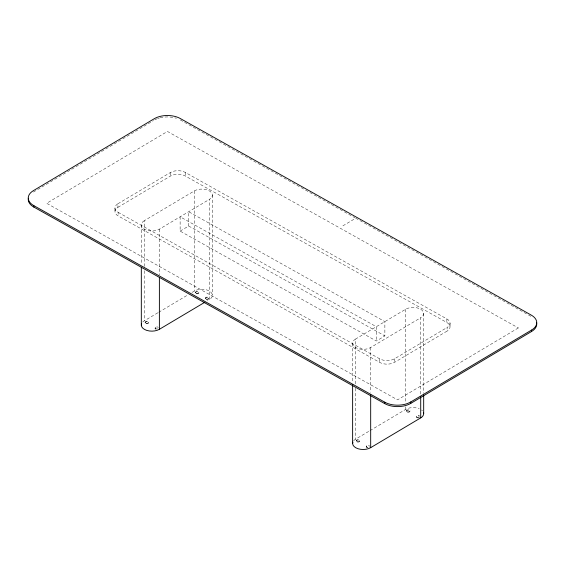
<?xml version="1.0" encoding="UTF-8"?>
<svg xmlns="http://www.w3.org/2000/svg" width="565" height="565" viewBox="0 0 565 565"><rect width="100%" height="100%" fill="white"/><g stroke="black" fill="none" stroke-linecap="round" stroke-linejoin="round"><path stroke-width="0.42" stroke-dasharray="2.83 2.12" d="M518.303 327.961L397.555 399.843L46.648 203.301L167.445 131.447L518.352 327.954M33.441 192.051L153.482 120.606M117.916 203.76L170.383 172.53A10.516 6.074 0 0 1 185.249 172.403L446.859 318.928A10.516 6.074 0 0 1 447.084 327.509L447.084 331.09L394.617 362.313A10.516 6.074 0 0 1 379.751 362.44L118.142 215.915A10.516 6.074 0 0 1 117.916 207.334L117.916 203.76A10.516 6.074 0 0 0 118.142 212.341L118.142 215.915M117.916 207.334L170.383 176.111A10.516 6.074 0 0 1 185.249 175.976L446.859 322.509A10.516 6.074 0 0 1 447.084 331.09M144.287 266.383L144.287 220.696L194.318 190.928A10.516 6.074 0 0 1 209.184 190.793A10.516 6.074 0 0 1 209.41 199.381L209.41 299.535L207.136 300.884M144.287 220.696A10.516 6.074 0 0 0 144.513 229.284A10.516 6.074 0 0 0 159.387 229.15L209.41 199.381M180.129 231.113L188.668 226.028L188.668 211.72L384.871 321.619L384.871 335.928L376.332 341.006L180.129 231.113L180.129 216.805L376.332 326.697L376.332 341.006M142.79 321.986A10.516 6.074 0 0 1 144.287 320.849L157.932 312.735M158.694 312.283L187.495 295.142M192.044 292.43L194.318 291.081A10.516 6.074 0 0 1 209.184 290.947A10.516 6.074 0 0 1 209.41 299.535M342.899 225.831L355.71 218.203L531.164 316.471M355.59 383.854L355.59 339.042L405.614 309.274A10.516 6.074 0 0 1 420.487 309.14A10.516 6.074 0 0 1 420.713 317.728L420.713 395.041M355.59 339.042A10.516 6.074 0 0 0 355.816 347.63A10.516 6.074 0 0 0 370.682 347.496L420.713 317.728M118.142 212.341L379.751 358.867A10.516 6.074 0 0 0 394.617 358.74L447.084 327.509M353.697 440.757A10.516 6.074 0 0 1 355.59 439.203L369.235 431.081M369.99 430.629L405.614 409.427A10.516 6.074 0 0 1 419.216 408.693M180.256 119.928L354.94 217.772M188.668 226.028L384.871 335.928M450.051 323.194L450.051 326.768M446.859 318.928L446.859 322.509M423.679 313.406L423.679 393.353M416.44 416.532L416.44 416.963M409.978 410.811L409.978 411.242M406.475 410.84L406.475 411.271M405.614 309.274L405.614 402.4M405.614 406.793L405.614 409.427M394.617 358.74L394.617 362.313M379.751 358.867L379.751 362.44M370.682 347.496L370.682 392.308M366.219 446.371L366.219 446.802M359.757 440.651L359.757 441.081M356.254 440.679L356.254 441.11M355.59 388.247L355.59 439.203M352.624 343.365L352.624 382.901M212.376 195.059L212.376 295.213M208.824 298.08L208.824 298.511M205.321 298.108L205.321 298.539M198.866 292.388L198.866 292.818M195.363 292.416L195.363 292.847M194.318 190.928L194.318 291.081M185.249 172.403L185.249 175.976M170.383 172.53L170.383 176.111M159.387 229.15L159.387 274.837M155.1 327.947L155.1 328.371M148.644 322.227L148.644 322.65M145.141 322.255L145.141 322.686M144.287 270.776L144.287 320.849M141.321 225.018L141.321 264.547M114.949 208.075L114.949 211.656M157.55 328.858A1.752 1.01 0 0 1 155.326 328.427A1.752 1.01 0 0 1 155.841 327.107A1.752 1.01 0 0 1 158.172 327.262M156.081 329.268A1.752 1.01 0 0 1 155.46 327.742A1.752 1.01 0 0 1 158.172 327.693M419.541 417.161A1.752 1.01 0 0 1 419.011 417.415M418.757 417.479A1.752 1.01 0 0 1 416.617 416.97A1.752 1.01 0 0 1 417.21 415.678A1.752 1.01 0 0 1 419.505 415.847M418.757 417.902A1.752 1.01 0 0 1 416.617 417.394A1.752 1.01 0 0 1 417.21 416.108A1.752 1.01 0 0 1 419.505 416.278M154.81 119.837A18.398 10.622 0 0 1 157.324 118.685M158.002 118.438A18.398 10.622 0 0 1 159.415 118M160.142 117.803A18.398 10.622 0 0 1 176.4 118.276M421.575 410.013A10.516 6.074 0 0 1 422.458 410.819M369.404 446.936A1.752 1.01 0 0 1 369.227 447.056M367.992 447.367A1.752 1.01 0 0 1 366.395 445.912A1.752 1.01 0 0 1 369.369 445.75M367.582 447.77A1.752 1.01 0 0 1 366.494 446.237A1.752 1.01 0 0 1 369.369 446.173M407.259 411.673A1.752 1.01 0 0 0 409.978 410.889A1.752 1.01 0 0 0 407.45 409.922A1.752 1.01 0 0 0 407.259 411.673M407.259 412.097A1.752 1.01 0 0 0 409.978 411.32A1.752 1.01 0 0 0 407.45 410.352A1.752 1.01 0 0 0 407.259 412.097M145.918 323.081A1.752 1.01 0 0 0 148.637 322.304A1.752 1.01 0 0 0 146.116 321.33A1.752 1.01 0 0 0 145.918 323.081M145.918 323.512A1.752 1.01 0 0 0 148.637 322.735A1.752 1.01 0 0 0 146.116 321.76A1.752 1.01 0 0 0 145.918 323.512M196.14 293.242A1.752 1.01 0 0 0 198.859 292.465A1.752 1.01 0 0 0 196.338 291.498A1.752 1.01 0 0 0 196.14 293.242M196.14 293.673A1.752 1.01 0 0 0 198.859 292.896A1.752 1.01 0 0 0 196.338 291.928A1.752 1.01 0 0 0 196.14 293.673M206.105 298.934A1.752 1.01 0 0 0 208.824 298.158A1.752 1.01 0 0 0 206.296 297.19A1.752 1.01 0 0 0 206.105 298.934M206.105 299.365A1.752 1.01 0 0 0 208.824 298.588A1.752 1.01 0 0 0 206.296 297.614A1.752 1.01 0 0 0 206.105 299.365M357.038 441.505A1.752 1.01 0 0 0 359.757 440.728A1.752 1.01 0 0 0 357.228 439.761A1.752 1.01 0 0 0 357.038 441.505M357.038 441.936A1.752 1.01 0 0 0 359.757 441.159A1.752 1.01 0 0 0 357.228 440.184A1.752 1.01 0 0 0 357.038 441.936"/><path stroke-width="0.85" d="M141.575 323.752A10.516 6.074 0 0 0 146.836 330.419A10.516 6.074 0 0 0 159.387 329.303L204.862 302.24M33.836 205.639L384.744 402.181A18.398 10.622 0 0 0 410.762 401.955L531.559 330.066A18.398 10.622 0 0 0 531.164 315.044L180.256 118.502A18.398 10.622 0 0 0 154.238 118.728L33.441 190.617A18.398 10.622 0 0 0 33.836 205.639L33.836 207.072L384.744 403.615A18.398 10.622 0 0 0 410.762 403.382L531.559 331.493A18.398 10.622 0 0 0 536.559 322.551M352.878 442.098A10.516 6.074 0 0 0 358.139 448.765A10.516 6.074 0 0 0 370.682 447.657L420.713 417.881A10.516 6.074 0 0 0 423.524 412.612M531.559 330.066L531.559 331.493M423.679 395.112L423.679 413.566M420.713 396.8L420.713 417.881M410.762 401.955L410.762 403.382M384.744 402.181L384.744 403.615M370.682 394.942L370.682 447.657M352.624 384.659L352.624 443.518M159.387 277.471L159.387 329.303M141.321 267.189L141.321 325.172M33.836 207.072A18.398 10.622 0 0 1 28.37 198.216"/></g></svg>
